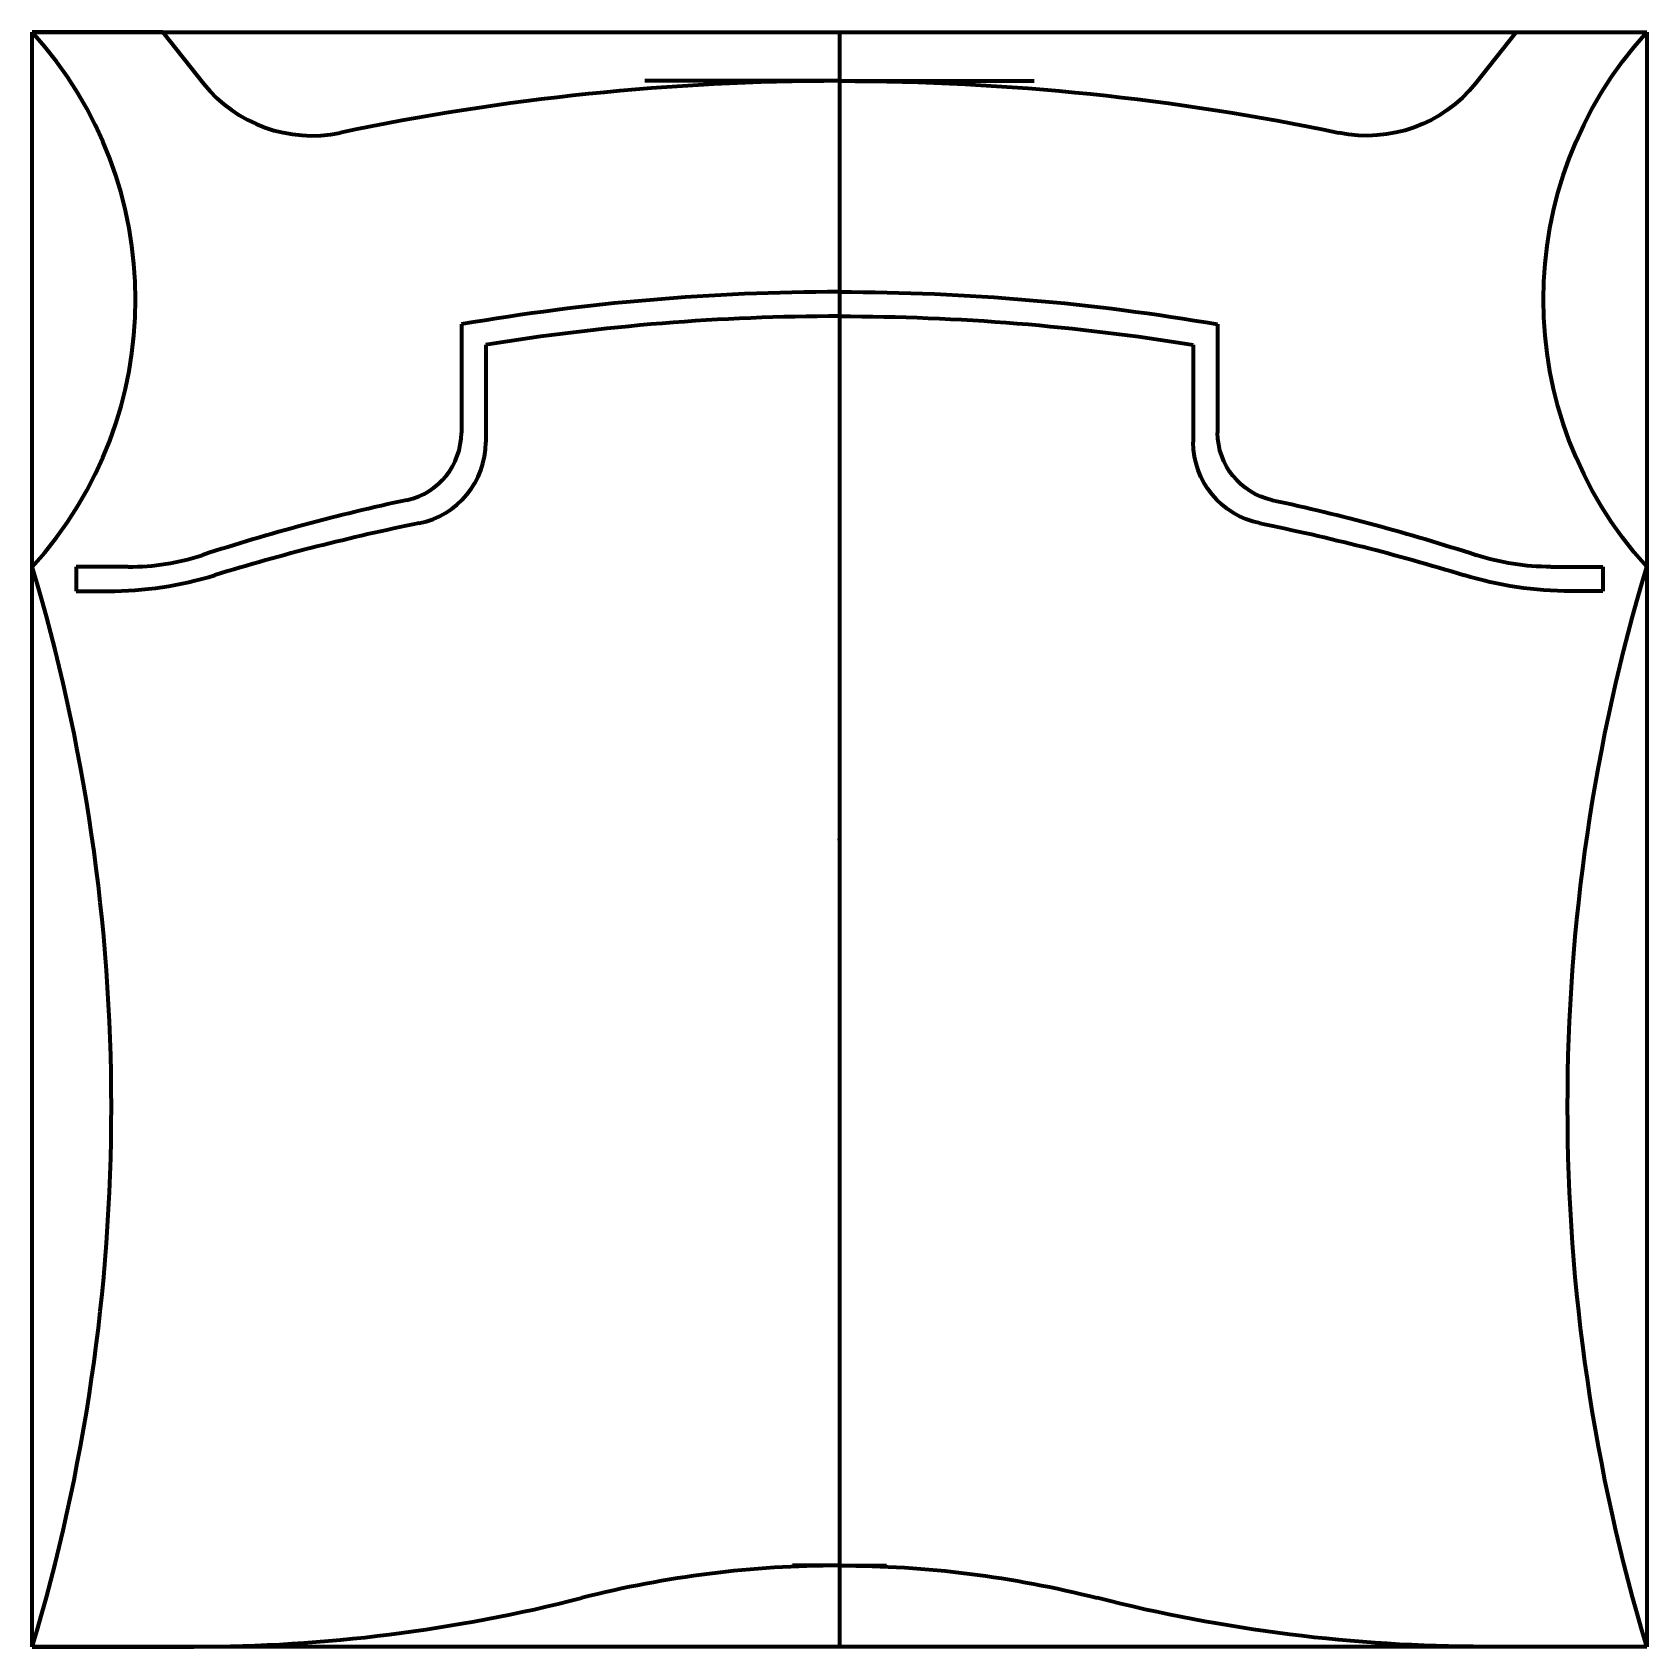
# Model space of a CAD drawing. Header units: millimetres. Extents: x -49.8 to 49.8, y -49.8 to 49.8.
import ezdxf
from ezdxf.lldxf.tags import DXFTag

# ---------------------------------------------------------------- set-up
doc = ezdxf.new("R2010")
doc.units = ezdxf.units.MM
doc.layers.add('1', color=7, linetype='Continuous', true_color=0xffffff)
doc.layers.add('61', color=7, linetype='Continuous', true_color=0xffffff)
tags = doc.linetypes.add('PHANTOM', pattern=[50.5, 18, -6.5, 6.5, -6.5, 6.5, -6.5]).pattern_tags.tags
tags[14:15] = [DXFTag(74, 4), DXFTag(75, 0), DXFTag(340, '0'), DXFTag(46, 0.0), DXFTag(50, 0.0), DXFTag(44, 0.0), DXFTag(45, 0.0)]
tags[12:13] = [DXFTag(74, 4), DXFTag(75, 0), DXFTag(340, '0'), DXFTag(46, 0.0), DXFTag(50, 0.0), DXFTag(44, 0.0), DXFTag(45, 0.0)]
tags[10:11] = [DXFTag(74, 4), DXFTag(75, 0), DXFTag(340, '0'), DXFTag(46, 0.0), DXFTag(50, 0.0), DXFTag(44, 0.0), DXFTag(45, 0.0)]
tags[8:9] = [DXFTag(74, 4), DXFTag(75, 0), DXFTag(340, '0'), DXFTag(46, 0.0), DXFTag(50, 0.0), DXFTag(44, 0.0), DXFTag(45, 0.0)]
tags[6:7] = [DXFTag(74, 4), DXFTag(75, 0), DXFTag(340, '0'), DXFTag(46, 0.0), DXFTag(50, 0.0), DXFTag(44, 0.0), DXFTag(45, 0.0)]
tags[4:5] = [DXFTag(74, 4), DXFTag(75, 0), DXFTag(340, '0'), DXFTag(46, 0.0), DXFTag(50, 0.0), DXFTag(44, 0.0), DXFTag(45, 0.0)]

msp = doc.modelspace()

# ---------------------------------------------------------------- linework, layer by layer
at = {"layer": '1', "color": 163, "linetype": 'PHANTOM', "lineweight": 70}
for p, q in [((-49.75, 49.75), (49.75, 49.75)), ((-49.75, -49.75), (-49.75, 49.75)), ((0, 49.75), (0, -49.75)), ((49.75, 49.75), (49.75, -49.75)), ((0, 46.75), (-12, 46.75)), ((0, 46.75), (12, 46.75)), ((0, -44.75), (-2.900738, -44.75)), ((0, -44.75), (2.900738, -44.75)), ((49.75, -49.75), (-49.75, -49.75))]:
    msp.add_line(p, q, dxfattribs=at)
at = {"layer": '1', "color": 163, "linetype": 'Continuous', "lineweight": 70}
for p, q in [((-41.699769, 49.75), (-49.75, 49.75)), ((-41.699769, 49.75), (-39.19553, 46.598065)), ((41.699769, 49.75), (39.19553, 46.598065)), ((41.699769, 49.75), (49.75, 49.75)), ((-23.305617, 31.753141), (-23.305617, 25.073137)), ((23.305617, 31.753141), (23.305617, 25.073137)), ((-21.805617, 30.483934), (-21.805617, 24.497638)), ((21.805617, 30.483934), (21.805617, 24.497638)), ((-43.84294, 16.80491), (-47.04647, 16.80491)), ((-47.04647, 16.80491), (-47.04647, 15.30491)), ((43.84294, 16.80491), (47.04647, 16.80491)), ((47.04647, 16.80491), (47.04647, 15.30491)), ((-47.04647, 15.30491), (-45.081082, 15.30491)), ((47.04647, 15.30491), (45.081082, 15.30491)), ((-49.75, -49.75), (-39.80316, -49.75)), ((49.75, -49.75), (39.80316, -49.75))]:
    msp.add_line(p, q, dxfattribs=at)
for centre, radius, start, end in [((-67.887258, 33.277455), 24.50112, 317.753773, 42.246227), ((-32.523808, 51.898805), 8.521133, 218.467441, 281.839461), ((0, -103.25), 150, 90, 101.839461), ((0, -103.25), 137, 90, 99.794447), ((0, -103.25), 135.5, 90, 99.26071), ((-27.553577, 25.073137), 4.24796, 282.11856, 0), ((-26.913977, 24.497638), 5.10836, 281.402359, 0), ((0, -103.25), 127, 102.11856, 108.002679), ((0, -108.952449), 131.02866, 101.402359, 107.084248), ((-43.84294, 31.663232), 14.858322, 270, 288.002679), ((-160.874304, -16.472545), 116, 343.329064, 16.670936), ((-45.081082, 37.729374), 22.424464, 270, 287.084248), ((0, -108.952449), 64.202449, 90, 104.319774), ((-39.80316, 46.976708), 96.726708, 270, 284.319774)]:
    msp.add_arc(centre, radius, start, end, dxfattribs=at)
at = {"layer": '1', "color": 163, "linetype": 'Continuous', "lineweight": 70, "extrusion": (0, 0, -1)}
for centre, radius, start, end in [((-67.887258, 33.277455), 24.50112, 317.753773, 42.246227), ((0, -103.25), 150, 90, 101.839461), ((-32.523808, 51.898805), 8.521133, 218.467441, 281.839461), ((0, -103.25), 137, 90, 99.794447), ((0, -103.25), 135.5, 90, 99.26071), ((-27.553577, 25.073137), 4.24796, 282.11856, 360), ((-26.913977, 24.497638), 5.10836, 281.402359, 360), ((0, -103.25), 127, 102.11856, 108.002679), ((0, -108.952449), 131.02866, 101.402359, 107.084248), ((-43.84294, 31.663232), 14.858322, 270, 288.002679), ((-45.081082, 37.729374), 22.424464, 270, 287.084248), ((-160.874304, -16.472545), 116, 343.329064, 16.670936), ((0, -108.952449), 64.202449, 90, 104.319774), ((-39.80316, 46.976708), 96.726708, 270, 284.319774)]:
    msp.add_arc(centre, radius, start, end, dxfattribs=at)
at = {"layer": '61', "color": 23, "linetype": 'Continuous', "lineweight": 70}
msp.add_point((0, 0), dxfattribs=at)

doc.saveas('drawing.dxf')
